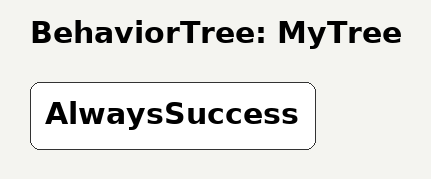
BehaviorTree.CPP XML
<?xml version="1.0" encoding="UTF-8"?>
<root BTCPP_format="4"
      main_tree_to_execute="MyTree">
  <BehaviorTree ID="MyTree">
    <AlwaysSuccess/>
  </BehaviorTree>

</root>
